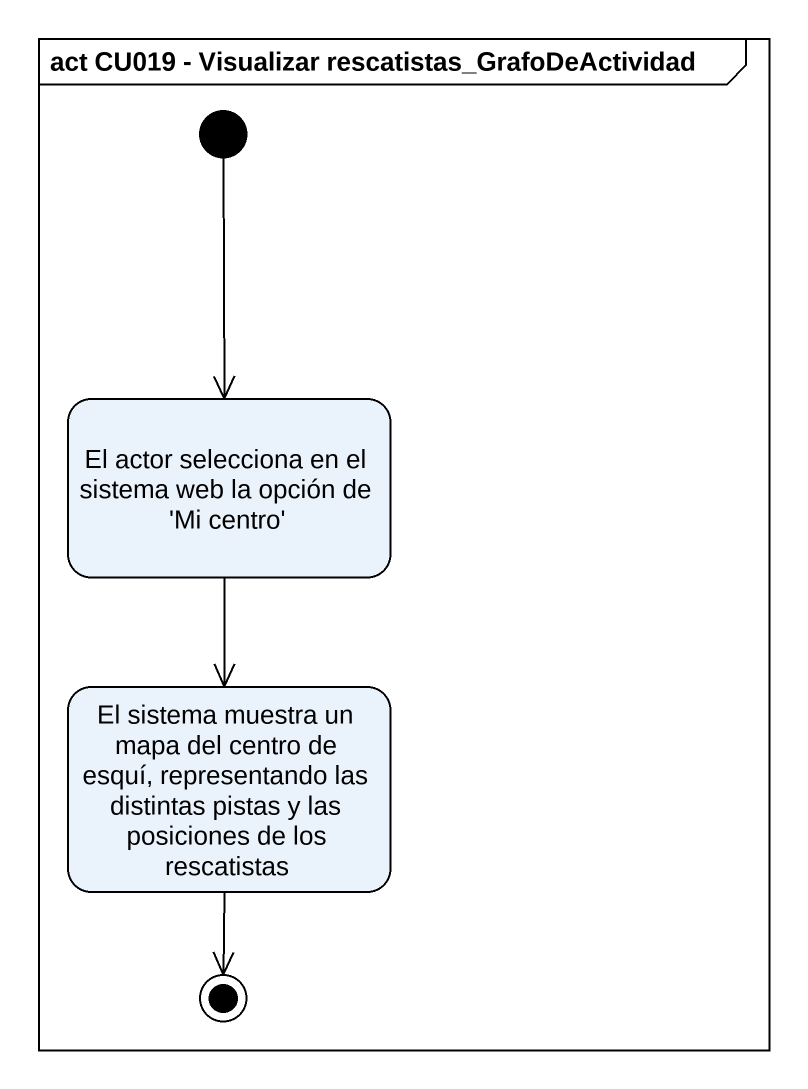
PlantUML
@startuml
mainframe act CU019 - Visualizar rescatistas_GrafoDeActividad
hide empty description
state "El actor selecciona en el sistema web la opción de 'Mi centro'" as El_actor_selecciona_en_el
state "El sistema muestra un mapa del centro de esquí, representando las distintas pistas y las posiciones de los rescatistas" as El_sistema_muestra_un_mapa
[*] --> El_actor_selecciona_en_el
El_actor_selecciona_en_el --> El_sistema_muestra_un_mapa
El_sistema_muestra_un_mapa --> [*]
@enduml
